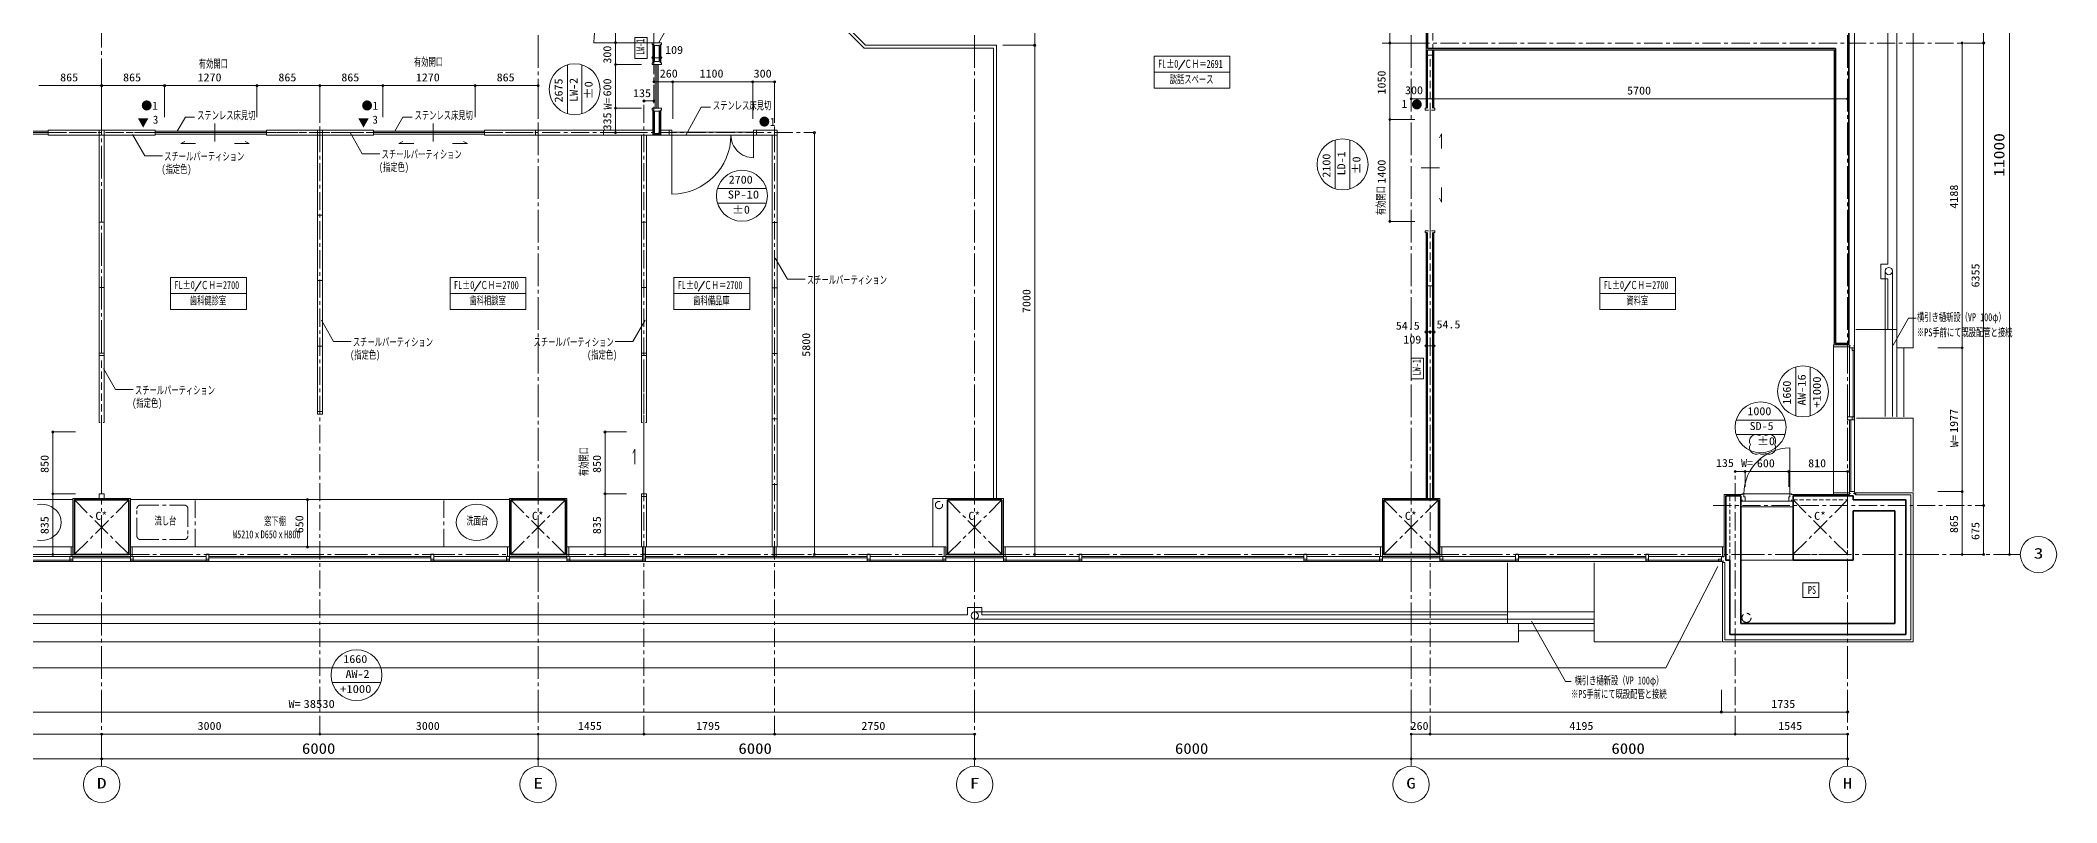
# Model space of a CAD drawing. Units: millimetres at full size, sheet at 1:50. Extents: x -48066 to 77311, y -302220 to 10476.
# Drawn here: x -857 to 26860, y -19132 to -8653 of the extents above; entities that cross this region are included whole.
import ezdxf
from ezdxf.enums import TextEntityAlignment as Align

# ---------------------------------------------------------------- set-up
doc = ezdxf.new("R2010")
doc.units = ezdxf.units.MM
doc.header["$LTSCALE"] = 50
doc.header["$PDMODE"] = 32
doc.header["$PDSIZE"] = 30
for name, pattern in [('CHAIN1', [8, 5, -1, 1, -1]), ('CHAIN2', [12, 9, -1, 1, -1]), ('DASHED1', [1.8, 1.2, -0.6]), ('DASHED2', [3, 2, -1])]:
    doc.linetypes.add(name, pattern=pattern)
for name, color, linetype, lineweight in [('0-0_通り芯', 4, 'Continuous', 18), ('0-1_壁芯', 4, 'Continuous', 18), ('0-4_z246', 3, 'Continuous', 18), ('0-6_LGS', 4, 'Continuous', 18), ('0-7_仕上げ線', 3, 'Continuous', 18), ('0-8_平詳寸法', 4, 'Continuous', 18), ('0-A_外部建具', 4, 'Continuous', 18), ('0-B_内部建具', 4, 'Continuous', 18), ('0-C_文字', 4, 'Continuous', 18), ('1-1_床雑', 4, 'Continuous', 18), ('2-3_z770', 4, 'Continuous', 18), ('2-C_文字', 4, 'CHAIN1', 18), ('2-F_補助線', 4, 'CHAIN1', 18), ('3-0_平詳文字', 4, 'Continuous', 18), ('3-1_室名符号', 4, 'Continuous', 18), ('3-4_Dｼｰﾄ', 4, 'Continuous', 18), ('4-4_柱・壁', 2, 'Continuous', 35), ('4-5_柱壁寸法', 7, 'CHAIN1', 9), ('4-6_ｽﾗﾌﾞ寸法', 6, 'Continuous', 18), ('C-F_補助線', 4, 'Continuous', 18)]:
    doc.layers.add(name, color=color, linetype=linetype, lineweight=lineweight)
doc.layers.add('6-8', color=7, linetype='Continuous')
doc.styles.add('ＭＳ ゴシック', font='')
doc.styles.get('ＭＳ ゴシック').set_extended_font_data('MS Gothic')

msp = doc.modelspace()

# ---------------------------------------------------------------- linework, layer by layer
at = {"layer": '0-0_通り芯', "color": 6, "linetype": 'CHAIN2'}
for p, q in [((-13.8, -12951.39), (-13.8, 9976.35)), ((5986.2, -18631.87), (5986.2, 9976.35)), ((11986.2, -18631.87), (11986.2, 9976.35)), ((17986.2, -18631.87), (17986.2, 9976.35)), ((23986.2, -18631.87), (23986.2, 9976.35)), ((-13.8, -18631.87), (-13.8, -14951.39)), ((-21408.14, -15721.39), (26359.86, -15721.39))]:
    msp.add_line(p, q, dxfattribs=at)
at = {"layer": '0-0_通り芯'}
for p, q in [((26211.02, -15721.39), (26211.02, -4721.39)), ((-6013.8, -18529.69), (-13.8, -18529.69)), ((-13.8, -18529.69), (5986.2, -18529.69)), ((5986.2, -18529.69), (11986.2, -18529.69)), ((11986.2, -18529.69), (17986.2, -18529.69)), ((17986.2, -18529.69), (23986.2, -18529.69))]:
    msp.add_line(p, q, dxfattribs=at)
for centre in [(26609.86, -15721.39), (-13.8, -18881.87), (5986.2, -18881.87), (11986.2, -18881.87), (17986.2, -18881.87), (23986.2, -18881.87)]:
    msp.add_circle(centre, 250, dxfattribs=at)
for p in [(26211.02, -15721.39), (-13.8, -18529.69), (5986.2, -18529.69), (11986.2, -18529.69), (17986.2, -18529.69), (23986.2, -18529.69)]:
    msp.add_point(p, dxfattribs=at)
at = {"layer": '0-1_壁芯', "linetype": 'CHAIN1'}
for p, q in [((18286.2, -9456.75), (18286.2, 9520.31)), ((7576.2, -9916.39), (7576.2, -4721.39)), ((17590.43, -8691.39), (25855.97, -8691.39)), ((2986.2, -18189.66), (2986.19, -9471.39)), ((7441.2, -18189.66), (7441.19, -9471.4)), ((9236.2, -18189.66), (9236.19, -9471.4)), ((18246.19, -18189.66), (18246.19, -12026.39)), ((22441.2, -18189.66), (22441.2, -14579.06)), ((22140.15, -15046.39), (25855.97, -15046.39))]:
    msp.add_line(p, q, dxfattribs=at)
at = {"layer": '0-1_壁芯'}
for p, q in [((25855.97, -8691.39), (25855.97, -4721.39)), ((25855.97, -15046.39), (25855.97, -8691.39)), ((7441.19, -9486.6), (7576.2, -9486.6)), ((17986.2, -9456.75), (18286.2, -9456.75)), ((18286.2, -9456.75), (23986.2, -9456.75)), ((9783.41, -9921.4), (9783.41, -15721.39)), ((25855.97, -15721.39), (25855.97, -15046.39)), ((-3013.81, -18189.66), (-13.8, -18189.66)), ((-13.8, -18189.66), (2986.19, -18189.66)), ((2986.19, -18189.66), (5986.2, -18189.66)), ((5986.2, -18189.66), (7441.2, -18189.66)), ((7441.2, -18189.66), (9236.2, -18189.66)), ((9236.2, -18189.66), (11986.2, -18189.66)), ((17986.2, -18189.66), (18246.19, -18189.66)), ((18246.19, -18189.66), (22441.2, -18189.66)), ((22441.2, -18189.66), (23986.2, -18189.66))]:
    msp.add_line(p, q, dxfattribs=at)
at = {"layer": '0-1_壁芯', "linetype": 'CHAIN1'}
msp.add_lwpolyline([(-6013.8, -9921.4), (-8760.56, -9921.4), (9783.41, -9921.4)], dxfattribs=at)
at = {"layer": '0-1_壁芯'}
for p in [(25855.97, -8691.39), (7441.19, -9486.6), (7576.2, -9486.6), (17986.2, -9456.75), (18286.2, -9456.75), (23986.2, -9456.75), (9783.41, -9921.4), (25855.97, -15046.39), (9783.41, -15721.39), (25855.97, -15721.39), (-13.8, -18189.66), (2986.19, -18189.66), (5986.2, -18189.66), (7441.2, -18189.66), (9236.2, -18189.66), (11986.2, -18189.66), (17986.2, -18189.66), (18246.19, -18189.66), (22441.2, -18189.66), (23986.2, -18189.66)]:
    msp.add_point(p, dxfattribs=at)
at = {"layer": '0-4_z246'}
for p, q in [((24661.2, -13829.39), (24661.2, 5405.12)), ((24541.19, -11729.39), (24541.19, 3286.61)), ((9612.05, -7847.25), (10486.19, -8721.39)), ((9612.05, -7903.82), (10469.63, -8761.39)), ((10469.63, -8761.39), (12246.19, -8761.39)), ((10486.19, -8721.39), (12286.19, -8721.39)), ((12246.19, -14951.39), (12246.19, -8761.39)), ((12286.19, -14951.39), (12286.19, -8721.39)), ((24441.2, -11929.39), (24441.2, -11729.39)), ((24541.19, -11729.39), (24441.2, -11729.39)), ((24503.64, -13821.71), (24503.64, -11824.6)), ((24603.45, -13821.71), (24603.45, -11824.6)), ((24541.19, -11929.39), (24441.2, -11929.39)), ((24541.19, -12629.39), (24541.19, -11929.39)), ((24661.2, -12629.39), (24101.19, -12629.39)), ((24761.19, -12879.39), (24761.19, -13829.39)), ((24106.19, -13847.89), (24886.19, -13847.89)), ((24886.19, -14856.38), (24886.19, -13847.89)), ((19311.19, -16671.38), (19311.19, -15836.39)), ((20501.19, -15836.38), (20501.19, -16921.38)), ((-5913.8, -16551.39), (11886.19, -16551.39)), ((11886.19, -16451.39), (11886.19, -16551.39)), ((11986.2, -16510.72), (20501.19, -16510.72)), ((11986.2, -16610.52), (20501.19, -16610.52)), ((-14528.8, -16671.38), (20501.19, -16671.38)), ((19461.19, -16771.38), (20501.19, -16771.38)), ((20501.19, -16921.38), (22251.2, -16921.38))]:
    msp.add_line(p, q, dxfattribs=at)
for points in [[(24886.19, 4436.61), (24886.19, -12879.39), (24661.2, -12879.39)], [(11886.19, -16451.39), (12086.2, -16451.39), (12086.2, -16551.39), (19311.19, -16551.39)], [(19461.19, -16671.38), (19461.19, -16921.39), (-13488.8, -16921.39)]]:
    msp.add_lwpolyline(points, dxfattribs=at)
for centre in [(24553.64, -11825.09), (11987.41, -16560.7)]:
    msp.add_circle(centre, 50, dxfattribs=at)
at = {"layer": '0-6_LGS'}
for p, q in [((7584.2, -8726.39), (7584.2, -8946.39)), ((7584.2, -8726.39), (7649.2, -8726.39)), ((7649.2, -8726.39), (7649.2, -8946.39)), ((18213.19, -8786.39), (18213.19, -9586.39)), ((18213.69, -8856.39), (18278.69, -8856.39)), ((18278.19, -8786.39), (18278.19, -9586.39)), ((7584.2, -8946.39), (7649.2, -8946.39)), ((7584.2, -9933.9), (7584.2, -9626.39)), ((7584.2, -9626.39), (7649.2, -9626.39)), ((7649.2, -9933.9), (7649.2, -9626.39)), ((7584.2, -9933.9), (7649.2, -9933.9)), ((18213.19, -11296.39), (18213.19, -14951.39)), ((18278.19, -11296.39), (18278.19, -14951.39)), ((18213.69, -12026.39), (18278.69, -12026.39))]:
    msp.add_line(p, q, dxfattribs=at)
at = {"layer": '0-7_仕上げ線'}
for p, q in [((24081.19, 4411.61), (24081.19, -12854.38)), ((18191.19, -7531.39), (18191.19, -9586.39)), ((7562.2, -8711.39), (7562.2, -8961.39)), ((7571.7, -8711.39), (7571.7, -8961.39)), ((7661.7, -8711.39), (7661.7, -8961.39)), ((7671.2, -8711.39), (7671.2, -8961.39)), ((18191.19, -8786.39), (23801.19, -8786.39)), ((18200.69, -8786.39), (18200.69, -9586.39)), ((18290.69, -8786.39), (18290.69, -9586.39)), ((18300.19, -8786.39), (18300.19, -9586.39)), ((23801.19, -8786.39), (23801.19, -12839.38)), ((7562.2, -9956.4), (7562.2, -9611.39)), ((7571.7, -9946.9), (7571.7, -9611.39)), ((7671.2, -9956.4), (7671.2, -9611.39)), ((7562.2, -9956.4), (7671.2, -9956.4)), ((18191.19, -11296.39), (18191.19, -14951.39)), ((18200.69, -11296.39), (18200.69, -14951.39)), ((18290.69, -11296.39), (18290.69, -14951.39)), ((18300.19, -11296.39), (18300.19, -14951.39)), ((-408.8, -15616.39), (-408.8, -14951.39)), ((-408.8, -14951.39), (381.2, -14951.39)), ((381.2, -15616.39), (381.2, -14951.39)), ((6381.2, -14951.39), (5591.2, -14951.39)), ((5591.2, -14951.39), (5591.2, -15616.35)), ((6381.2, -15616.35), (6381.2, -14951.39)), ((11411.19, -14951.39), (12381.2, -14951.39)), ((11411.19, -15616.35), (11411.19, -14951.39)), ((12381.2, -14951.39), (12381.2, -15616.35)), ((17591.19, -15616.39), (17591.19, -14951.39)), ((18381.2, -14951.39), (17591.19, -14951.39)), ((18381.2, -15616.39), (18381.2, -14951.39)), ((22536.19, -14896.39), (22291.2, -14896.39)), ((22291.2, -15616.39), (22291.2, -14896.39)), ((23801.2, -14896.38), (23216.19, -14896.38)), ((24886.2, -14871.38), (24081.19, -14871.38)), ((24856.2, -14901.38), (24096.19, -14901.38)), ((24856.2, -16891.39), (24856.2, -14901.38)), ((24886.2, -16921.39), (24886.2, -14871.38)), ((22266.2, -16921.39), (22266.2, -15816.39)), ((22266.2, -15831.39), (22296.2, -15831.39)), ((22296.19, -16891.39), (22296.2, -15831.39)), ((24856.2, -16891.39), (22296.19, -16891.39)), ((24886.2, -16921.39), (22266.2, -16921.39))]:
    msp.add_line(p, q, dxfattribs=at)
msp.add_lwpolyline([(7571.7, -9946.9), (7661.7, -9946.9), (7661.7, -9611.39)], dxfattribs=at)
at = {"layer": '0-8_平詳寸法'}
for p, q in [((12812.05, -4721.39), (12812.05, -8721.39)), ((12812.05, -8721.39), (12375.83, -8721.39)), ((12812.05, -8721.39), (12812.05, -15721.39)), ((7562.2, -8892.27), (7671.2, -8892.27)), ((18191.7, -12661.55), (18246.19, -12661.55)), ((18246.19, -12661.55), (18300.7, -12661.55)), ((18191.7, -12852.14), (18300.7, -12852.14)), ((2816.76, -14966.39), (2816.76, -15616.39))]:
    msp.add_line(p, q, dxfattribs=at)
for p in [(12812.05, -8721.39), (7562.2, -8892.27), (7671.2, -8892.27), (18191.7, -12661.55), (18246.19, -12661.55), (18300.7, -12661.55), (18191.7, -12852.14), (18300.7, -12852.14), (2816.76, -14966.39), (2816.76, -15616.39), (12812.05, -15721.39)]:
    msp.add_point(p, dxfattribs=at)
at = {"layer": '0-A_外部建具'}
for p, q in [((23791.2, -14871.38), (23791.2, -12864.38)), ((24011.19, -12854.38), (24026.19, -12854.38)), ((24011.2, -13829.38), (24011.2, -12879.38)), ((24062.19, -12917.38), (24062.2, -13829.38)), ((24081.19, -14856.38), (24081.2, -12879.38)), ((24011.19, -14856.38), (24011.2, -13869.38)), ((24032.2, -13869.38), (24032.2, -14856.38)), ((24011.19, -14881.38), (24026.19, -14881.38)), ((-433.8, -15616.39), (-5438.8, -15616.35)), ((-1448.8, -15746.39), (1421.2, -15746.4)), ((-448.8, -15797.39), (-1448.8, -15797.39)), ((-448.8, -15746.39), (-408.8, -15746.39)), ((-408.8, -15767.39), (381.2, -15767.39)), ((406.2, -15616.39), (5566.2, -15616.39)), ((421.2, -15797.39), (1421.2, -15797.4)), ((4511.2, -15746.42), (1461.2, -15746.4)), ((1461.2, -15767.4), (4511.2, -15767.42)), ((6381.2, -15746.39), (4551.2, -15746.4)), ((4551.2, -15746.39), (7421.2, -15746.4)), ((5551.2, -15797.39), (4551.2, -15797.4)), ((6381.2, -15767.39), (5591.2, -15767.39)), ((6406.2, -15616.39), (9636.2, -15616.39)), ((6421.2, -15797.39), (7421.2, -15797.4)), ((7476.2, -15616.39), (7406.2, -15616.39)), ((9636.2, -15746.41), (7461.2, -15746.4)), ((7461.2, -15767.4), (9636.2, -15767.41)), ((11411.19, -15616.43), (8336.2, -15616.43)), ((8336.2, -15746.46), (10511.2, -15746.44)), ((10511.2, -15767.44), (8336.2, -15767.46)), ((9271.2, -15616.39), (9201.2, -15616.39)), ((13421.2, -15746.43), (10551.2, -15746.44)), ((11551.2, -15797.43), (10551.2, -15797.44)), ((11411.19, -15616.35), (11566.2, -15616.43)), ((11591.2, -15746.39), (13421.2, -15746.4)), ((11591.2, -15767.39), (12381.2, -15767.39)), ((17566.2, -15616.39), (12391.2, -15616.39)), ((12421.2, -15797.39), (13421.2, -15797.4)), ((13461.2, -15746.42), (16511.2, -15746.4)), ((16511.2, -15767.4), (13461.2, -15767.42)), ((19421.2, -15746.39), (16551.2, -15746.4)), ((17551.2, -15797.39), (16551.2, -15797.4)), ((18381.2, -15767.39), (17591.2, -15767.39)), ((18421.2, -15746.39), (18381.2, -15746.39)), ((18406.2, -15616.39), (22266.2, -15616.39)), ((18421.2, -15797.39), (19421.2, -15797.39)), ((21211.2, -15746.39), (19461.2, -15746.39)), ((19461.2, -15767.39), (21211.2, -15767.39)), ((22213.2, -15797.38), (21251.2, -15797.39)), ((22276.2, -15746.39), (22276.2, -15761.39)), ((-16278.8, -15816.39), (22251.2, -15816.39))]:
    msp.add_line(p, q, dxfattribs=at)
for points in [[(24011.19, -12839.38), (23791.19, -12839.38), (23791.19, -12864.38), (24011.19, -12864.38)], [(24066.19, -12854.38), (24081.19, -12854.38), (24081.19, -12879.38), (24011.19, -12879.38), (24011.19, -12839.38)], [(24050.19, -12879.38), (24050.19, -12917.38), (24074.19, -12917.38), (24074.19, -12879.38)], [(24011.19, -14856.38), (24011.19, -14896.38), (23791.19, -14896.38), (23791.19, -14871.38), (24011.19, -14871.38)], [(24066.19, -14881.38), (24081.19, -14881.38), (24081.19, -14856.38), (24011.19, -14856.38)], [(-408.8, -15616.39), (-408.8, -15783.39), (-448.8, -15783.39), (-448.8, -15746.39)], [(-408.8, -15616.39), (-433.8, -15616.39), (-433.8, -15746.39)], [(18381.2, -15616.39), (18381.2, -15783.39), (18421.2, -15783.39), (18421.2, -15746.39)], [(18381.2, -15616.39), (18406.2, -15616.39), (18406.2, -15746.39)], [(21251.2, -15746.39), (22291.2, -15746.39), (22291.2, -15616.39), (22266.2, -15616.39), (22266.2, -15746.39)], [(22251.2, -15785.38), (22213.2, -15785.38), (22213.2, -15809.38), (22251.2, -15809.38)], [(22276.2, -15801.39), (22276.2, -15816.39), (22251.2, -15816.39), (22251.2, -15746.39)]]:
    msp.add_lwpolyline(points, dxfattribs=at)
for points in [[(23983.2, -13869.38), (23983.2, -13829.38), (24048.2, -13829.38), (24048.2, -13869.38)], [(24050.2, -13869.38), (24050.2, -13829.38), (24074.2, -13829.38), (24074.2, -13869.38)], [(-448.8, -15785.39), (-408.8, -15785.39), (-408.8, -15809.39), (-448.8, -15809.39)], [(406.2, -15746.39), (381.2, -15746.39), (381.2, -15616.39), (406.2, -15616.39)], [(421.2, -15746.39), (381.2, -15746.39), (381.2, -15783.39), (421.2, -15783.39)], [(421.2, -15785.39), (381.2, -15785.39), (381.2, -15809.39), (421.2, -15809.39)], [(1461.2, -15718.4), (1421.2, -15718.4), (1421.2, -15783.4), (1461.2, -15783.4)], [(1461.2, -15785.4), (1421.2, -15785.4), (1421.2, -15809.4), (1461.2, -15809.4)], [(4551.2, -15718.4), (4511.2, -15718.4), (4511.2, -15783.4), (4551.2, -15783.4)], [(4551.2, -15785.4), (4511.2, -15785.4), (4511.2, -15809.4), (4551.2, -15809.4)], [(5551.2, -15746.39), (5591.2, -15746.39), (5591.2, -15783.39), (5551.2, -15783.39)], [(5551.2, -15785.39), (5591.2, -15785.39), (5591.2, -15809.39), (5551.2, -15809.39)], [(5566.2, -15746.35), (5591.2, -15746.35), (5591.2, -15616.35), (5566.2, -15616.35)], [(6406.2, -15746.39), (6381.2, -15746.39), (6381.2, -15616.39), (6406.2, -15616.39)], [(6421.2, -15746.39), (6381.2, -15746.39), (6381.2, -15783.39), (6421.2, -15783.39)], [(6421.2, -15785.39), (6381.2, -15785.39), (6381.2, -15809.39), (6421.2, -15809.39)], [(7421.2, -15718.4), (7461.2, -15718.4), (7461.2, -15616.39), (7421.2, -15616.39)], [(7461.2, -15718.4), (7421.2, -15718.4), (7421.2, -15783.4), (7461.2, -15783.4)], [(7461.2, -15785.4), (7421.2, -15785.4), (7421.2, -15809.4), (7461.2, -15809.4)], [(9216.2, -15746.41), (9256.2, -15746.41), (9256.2, -15616.39), (9216.2, -15616.39)], [(10511.2, -15718.44), (10551.2, -15718.44), (10551.2, -15783.44), (10511.2, -15783.44)], [(10511.2, -15785.44), (10551.2, -15785.44), (10551.2, -15809.44), (10511.2, -15809.44)], [(11551.2, -15746.39), (11591.2, -15746.39), (11591.2, -15783.39), (11551.2, -15783.39)], [(11551.2, -15785.39), (11591.2, -15785.39), (11591.2, -15809.39), (11551.2, -15809.39)], [(11566.2, -15746.35), (11591.2, -15746.35), (11591.2, -15616.35), (11566.2, -15616.35)], [(12406.2, -15746.35), (12381.2, -15746.35), (12381.2, -15616.35), (12406.2, -15616.35)], [(12421.2, -15746.39), (12381.2, -15746.39), (12381.2, -15783.39), (12421.2, -15783.39)], [(12421.2, -15785.39), (12381.2, -15785.39), (12381.2, -15809.39), (12421.2, -15809.39)], [(13421.2, -15718.4), (13461.2, -15718.4), (13461.2, -15783.4), (13421.2, -15783.4)], [(13421.2, -15785.4), (13461.2, -15785.4), (13461.2, -15809.4), (13421.2, -15809.4)], [(16511.2, -15718.4), (16551.2, -15718.4), (16551.2, -15783.4), (16511.2, -15783.4)], [(16511.2, -15785.4), (16551.2, -15785.4), (16551.2, -15809.4), (16511.2, -15809.4)], [(17551.2, -15746.39), (17591.2, -15746.39), (17591.2, -15783.39), (17551.2, -15783.39)], [(17551.2, -15785.39), (17591.2, -15785.39), (17591.2, -15809.39), (17551.2, -15809.39)], [(17566.2, -15746.39), (17591.2, -15746.39), (17591.2, -15616.39), (17566.2, -15616.39)], [(18421.2, -15785.39), (18381.2, -15785.39), (18381.2, -15809.39), (18421.2, -15809.39)], [(19461.2, -15718.39), (19421.2, -15718.39), (19421.2, -15783.39), (19461.2, -15783.39)], [(19461.2, -15785.39), (19421.2, -15785.39), (19421.2, -15809.39), (19461.2, -15809.39)], [(21211.2, -15718.39), (21251.2, -15718.39), (21251.2, -15783.39), (21211.2, -15783.39)], [(21211.2, -15785.39), (21251.2, -15785.39), (21251.2, -15809.39), (21211.2, -15809.39)]]:
    msp.add_lwpolyline(points, close=True, dxfattribs=at)
at = {"layer": '0-B_内部建具'}
for p, q in [((6751.2, -8686.39), (7681.2, -8686.39)), ((7595.2, -9586.39), (7595.2, -8986.39)), ((7616.2, -9586.39), (7616.2, -8986.39)), ((7637.2, -9586.39), (7637.2, -8986.39)), ((-748.8, -9901.4), (-2278.8, -9901.4)), ((-2278.8, -9921.4), (-748.8, -9921.4)), ((-2278.8, -9941.4), (-748.8, -9941.4)), ((-748.8, -9886.4), (721.2, -9886.4)), ((-748.8, -9886.4), (-748.8, -9901.4)), ((-748.8, -9956.4), (-748.8, -9901.4)), ((-748.8, -9956.4), (721.2, -9956.4)), ((-48.81, -13906.39), (-48.81, -9956.4)), ((-48.8, -9886.4), (-48.8, -9956.4)), ((-13.8, -9956.4), (-13.8, -9886.4)), ((21.2, -9886.4), (21.2, -9956.4)), ((21.2, -13906.39), (21.2, -9956.4)), ((721.2, -9886.4), (721.2, -9941.4)), ((2251.2, -9901.4), (721.2, -9901.4)), ((721.2, -9921.4), (2251.2, -9921.4)), ((721.2, -9956.4), (721.2, -9941.4)), ((721.2, -9941.4), (2251.2, -9941.4)), ((1543.79, -10043.15), (1543.79, -9794.9)), ((2251.2, -9886.41), (3721.2, -9886.4)), ((2251.2, -9886.4), (2251.2, -9901.4)), ((2251.2, -9956.4), (2251.2, -9901.4)), ((2251.2, -9956.41), (3721.2, -9956.41)), ((2951.19, -13791.38), (2951.19, -9956.41)), ((2951.2, -9886.4), (2951.2, -9956.4)), ((2986.2, -9886.4), (2986.2, -9956.4)), ((3021.2, -9886.4), (3021.2, -9956.4)), ((3021.2, -13791.38), (3021.2, -9956.41)), ((3721.2, -9886.4), (3721.2, -9941.4)), ((5251.2, -9901.4), (3721.2, -9901.4)), ((3721.2, -9921.4), (5251.2, -9921.4)), ((3721.2, -9956.4), (3721.2, -9941.4)), ((3721.2, -9941.4), (5251.2, -9941.4)), ((4543.79, -10043.15), (4543.79, -9794.9)), ((5251.2, -9886.4), (5251.2, -9901.4)), ((5251.2, -9886.41), (7562.2, -9886.4)), ((5251.2, -9956.4), (5251.2, -9901.4)), ((5251.2, -9956.41), (7562.2, -9956.4)), ((5951.2, -9886.4), (5951.2, -9956.4)), ((5986.2, -9886.4), (5986.2, -9956.4)), ((6886.2, -9886.4), (6886.2, -9956.4)), ((7406.2, -13906.41), (7406.19, -9956.42)), ((7476.2, -13906.41), (7476.2, -9956.42)), ((7671.2, -9886.4), (7826.2, -9886.4)), ((7671.2, -9956.4), (7826.2, -9956.4)), ((7786.2, -9886.4), (7786.2, -9956.4)), ((7826.2, -9886.4), (7826.2, -10766.4)), ((7826.2, -9916.4), (8946.19, -9916.42)), ((7826.2, -9956.4), (8946.19, -9956.42)), ((8946.19, -9886.4), (8946.19, -9956.4)), ((8946.19, -9886.42), (9271.2, -9886.42)), ((8946.19, -9956.42), (9271.2, -9956.42)), ((8946.19, -9956.42), (8946.19, -10266.42)), ((8986.19, -9886.4), (8986.19, -9956.4)), ((9201.2, -15616.39), (9201.19, -9956.42)), ((9236.19, -9886.4), (9236.19, -9956.4)), ((9271.2, -15616.39), (9271.2, -9886.42)), ((18374.47, -10407.91), (18126.21, -10407.91)), ((2951.2, -11056.38), (3021.2, -11056.38)), ((-48.8, -11151.39), (21.2, -11151.39)), ((7406.2, -11151.4), (7476.2, -11151.4)), ((9201.2, -11156.39), (9271.2, -11156.39)), ((-48.8, -12051.39), (21.2, -12051.39)), ((2951.2, -11956.38), (3021.2, -11956.38)), ((7406.2, -12051.4), (7476.2, -12051.4)), ((9201.2, -12056.39), (9271.2, -12056.39)), ((-48.8, -12951.39), (21.2, -12951.39)), ((21.21, -12986.39), (-48.79, -12986.39)), ((2951.2, -12856.38), (3021.2, -12856.38)), ((7406.2, -12951.4), (7476.2, -12951.4)), ((7476.21, -12986.41), (7406.21, -12986.4)), ((9201.2, -12956.39), (9271.2, -12956.39)), ((2951.2, -13756.38), (3021.2, -13756.38)), ((2951.2, -13791.38), (3021.2, -13791.38)), ((9201.2, -13856.39), (9271.2, -13856.39)), ((-48.77, -13906.39), (-33.77, -13906.39)), ((-13.8, -13906.39), (-13.8, -14886.39)), ((21.22, -13906.39), (6.22, -13906.39)), ((7406.23, -13906.41), (7421.23, -13906.41)), ((7441.2, -13906.41), (7441.2, -14886.41)), ((7476.23, -13906.41), (7461.23, -13906.41)), ((-48.81, -14951.39), (-48.81, -14886.39)), ((-48.81, -14886.39), (21.2, -14886.39)), ((21.2, -14951.39), (21.2, -14886.39)), ((7406.2, -15616.39), (7406.2, -14886.41)), ((7406.2, -14886.41), (7476.2, -14886.41)), ((7406.2, -14921.41), (7476.2, -14921.41)), ((7476.2, -15616.39), (7476.2, -14886.41)), ((9201.2, -14756.39), (9271.2, -14756.39)), ((22536.19, -14901.38), (22536.19, -14886.38)), ((22516.2, -14986.38), (23236.19, -14986.38)), ((23236.19, -15066.38), (22516.2, -15066.38)), ((22536.19, -14986.38), (22536.19, -14971.38)), ((23216.19, -14986.38), (23216.19, -14971.38)), ((23236.19, -15796.39), (22516.2, -15796.39))]:
    msp.add_line(p, q, dxfattribs=at)
at = {"layer": '0-B_内部建具', "linetype": 'DASHED2'}
for p, q in [((18246.19, -9611.39), (18246.19, -8876.39)), ((-748.8, -9921.4), (-83.8, -9921.4)), ((721.2, -9921.4), (56.2, -9921.4)), ((2251.2, -9921.4), (2916.2, -9921.4)), ((3721.2, -9921.4), (3056.2, -9921.4)), ((5251.2, -9921.4), (5916.2, -9921.4)), ((18246.19, -11271.39), (18246.19, -12006.39)), ((-13.8, -13906.39), (-13.79, -13021.39)), ((7441.2, -13906.41), (7441.21, -13021.41))]:
    msp.add_line(p, q, dxfattribs=at)
at = {"layer": '0-B_内部建具'}
for points in [[(7567.2, -8711.39), (7552.2, -8711.39), (7552.2, -8686.39)], [(7681.2, -8686.39), (7681.2, -8711.39), (7666.2, -8711.39)], [(7567.2, -8961.39), (7552.2, -8961.39), (7552.2, -8986.39), (7681.2, -8986.39)], [(7681.2, -8986.39), (7681.2, -8961.39), (7666.2, -8961.39)], [(7567.2, -9611.39), (7552.2, -9611.39), (7552.2, -9586.39), (7681.2, -9586.39)], [(7681.2, -9586.39), (7681.2, -9611.39), (7666.2, -9611.39)], [(18226.19, -9611.39), (18181.19, -9611.39), (18181.19, -9586.39), (18196.19, -9586.39)], [(18266.19, -9611.39), (18311.19, -9611.39), (18311.19, -9586.39), (18296.19, -9586.39)], [(18404.63, -10140.85), (18404.63, -9936.68), (18376.79, -9992.36)], [(1276.72, -10073.32), (1072.55, -10073.32), (1128.23, -10045.47)], [(1810.85, -10073.32), (2015.03, -10073.32), (1959.34, -10045.47)], [(4276.72, -10073.32), (4072.55, -10073.32), (4128.23, -10045.47)], [(4810.85, -10073.32), (5015.03, -10073.32), (4959.34, -10045.47)], [(18404.63, -10674.98), (18404.63, -10879.15), (18376.79, -10823.47)], [(18226.19, -11271.39), (18181.19, -11271.39), (18181.19, -11296.39), (18196.19, -11296.39)], [(18266.19, -11271.39), (18311.19, -11271.39), (18311.19, -11296.39), (18296.19, -11296.39)], [(7315.93, -14478.29), (7315.93, -14274.12), (7288.08, -14329.8)], [(23191.19, -14256.38), (23191.19, -14926.38), (23176.19, -14926.38), (23176.19, -14986.38)], [(23216.19, -14901.38), (23216.19, -14886.38), (22536.19, -14886.38)], [(22561.19, -14886.38), (22561.19, -14926.38), (22576.19, -14926.38), (22576.19, -14986.38)]]:
    msp.add_lwpolyline(points, dxfattribs=at)
for centre, radius, start, end in [((7551.2, -8686.39), 800, 90, 180), ((7826.2, -9956.4), 810, 270, 360), ((8946.19, -9956.42), 310, 179.99621, 270), ((23191.19, -14886.38), 630, 90, 180)]:
    msp.add_arc(centre, radius, start, end, dxfattribs=at)
at = {"layer": '0-C_文字'}
for p, q in [((7049.06, -6586.39), (7049.06, -8686.39)), ((17692.98, -7491.39), (17692.98, -8691.39)), ((7049.06, -8686.39), (7406.06, -8686.39)), ((7049.06, -8686.39), (7049.06, -8986.39)), ((17692.98, -8691.39), (18035.48, -8691.39)), ((17692.98, -8691.39), (17692.98, -9741.39)), ((25560.52, -12879.38), (25560.52, -8691.39)), ((7049.06, -8986.39), (7406.06, -8986.39)), ((7049.06, -8986.39), (7049.06, -9586.39)), ((-878.8, -9275.66), (-13.79, -9275.66)), ((-13.79, -9275.66), (-13.79, -9709)), ((-13.79, -9275.66), (851.2, -9275.66)), ((851.2, -9275.66), (851.2, -9709)), ((851.2, -9275.66), (2121.2, -9275.66)), ((2121.2, -9275.66), (2121.2, -9709)), ((2121.2, -9275.66), (2986.19, -9275.66)), ((2986.19, -9275.66), (2986.19, -9709)), ((2986.19, -9275.66), (3851.2, -9275.66)), ((3851.2, -9275.66), (3851.2, -9709)), ((3851.2, -9275.66), (5121.2, -9275.66)), ((5121.2, -9275.66), (5121.2, -9709)), ((5121.2, -9275.66), (5986.2, -9275.66)), ((5986.2, -9275.66), (5986.2, -9709)), ((7836.2, -9223.15), (7576.2, -9223.15)), ((7836.2, -9223.15), (7836.2, -9731.98)), ((8936.2, -9223.15), (7836.2, -9223.15)), ((8936.2, -9223.15), (8936.2, -9731.98)), ((9236.19, -9223.15), (8936.2, -9223.15)), ((9236.19, -9223.15), (9236.19, -9731.98)), ((7049.06, -9586.39), (7406.06, -9586.39)), ((7049.06, -9586.39), (7049.06, -9921.4)), ((7049.06, -9921.4), (7406.06, -9921.4)), ((17692.98, -9741.39), (18035.48, -9741.39)), ((17692.98, -9741.39), (17692.98, -11141.39)), ((17692.98, -11141.39), (18035.48, -11141.39)), ((25560.52, -12879.38), (25225.33, -12879.38)), ((25560.52, -14856.38), (25560.52, -12879.38)), ((-685.28, -14036.39), (-371.51, -14036.39)), ((-685.28, -14036.39), (-685.28, -14886.39)), ((6906.54, -14036.41), (7200.77, -14036.41)), ((6906.54, -14036.41), (6906.54, -14886.41)), ((22576.19, -14579.06), (22441.2, -14579.06)), ((23176.19, -14579.06), (22576.19, -14579.06)), ((22576.19, -14579.06), (22576.19, -14792.64)), ((23986.2, -14579.06), (23176.19, -14579.06)), ((23176.19, -14579.06), (23176.19, -14792.64)), ((-685.28, -14886.39), (-371.51, -14886.39)), ((-685.28, -14886.39), (-685.28, -15721.39)), ((6906.54, -14886.41), (7200.77, -14886.41)), ((6906.54, -14886.41), (6906.54, -15721.39)), ((25560.52, -14856.38), (25225.33, -14856.38)), ((25560.52, -15721.39), (25560.52, -14856.38)), ((-685.28, -15721.39), (-371.51, -15721.39)), ((6906.54, -15721.39), (7200.77, -15721.39)), ((21487.75, -17278.92), (22200.31, -15886.09)), ((22251.2, -17886.88), (22251.2, -17581.41)), ((-16278.8, -17886.88), (22251.2, -17886.88)), ((22251.2, -17886.88), (23986.2, -17886.88))]:
    msp.add_line(p, q, dxfattribs=at)
for p in [(7049.06, -8686.39), (17692.98, -8691.39), (25560.52, -8691.39), (7049.06, -8986.39), (-13.79, -9275.66), (851.2, -9275.66), (2121.2, -9275.66), (2986.19, -9275.66), (3851.2, -9275.66), (5121.2, -9275.66), (5986.2, -9275.66), (7576.2, -9223.15), (7836.2, -9223.15), (8936.2, -9223.15), (9236.19, -9223.15), (7049.06, -9586.39), (7049.06, -9921.4), (17692.98, -9741.39), (17692.98, -11141.39), (25560.52, -12879.38), (-685.28, -14036.39), (6906.54, -14036.41), (22441.2, -14579.06), (22576.19, -14579.06), (23176.19, -14579.06), (23986.2, -14579.06), (-685.28, -14886.39), (6906.54, -14886.41), (25560.52, -14856.38), (-685.28, -15721.39), (6906.54, -15721.39), (25560.52, -15721.39), (22251.2, -17886.88), (23986.2, -17886.88)]:
    msp.add_point(p, dxfattribs=at)
at = {"layer": '1-1_床雑'}
for p, q in [((-408.8, -14966.39), (-5438.8, -14966.39)), ((381.2, -14966.38), (5591.2, -14966.39))]:
    msp.add_line(p, q, dxfattribs=at)
at = {"layer": '2-3_z770'}
msp.add_line((18246.19, -9611.39), (18246.19, -11271.39), dxfattribs=at)
at = {"layer": '2-C_文字'}
for p, q in [((471.2, -15466.38), (471.2, -15091.38)), ((521.2, -15041.38), (1121.2, -15041.38)), ((1171.2, -15091.38), (1171.2, -15466.38)), ((1271.2, -15616.38), (1271.2, -14976.38)), ((4691.2, -15616.35), (4691.2, -14976.37)), ((521.2, -15516.38), (1121.2, -15516.38))]:
    msp.add_line(p, q, dxfattribs=at)
msp.add_lwpolyline([(-897.42, -15525.07), (-848.8, -15528.87), (-800.18, -15525.07), (-753.04, -15513.79), (-708.8, -15495.38), (-668.82, -15470.38), (-634.31, -15439.57), (-606.31, -15403.88), (-585.69, -15364.38), (-573.05, -15322.29), (-568.8, -15278.88), (-573.05, -15235.48), (-585.69, -15193.39), (-606.31, -15153.89), (-634.31, -15118.2), (-668.82, -15087.39), (-708.8, -15062.39), (-753.04, -15043.98), (-800.18, -15032.7), (-848.8, -15028.9), (-897.42, -15032.7)], dxfattribs=at)
msp.add_lwpolyline([(4861.2, -15278.84), (4865.45, -15322.25), (4878.08, -15364.34), (4898.71, -15403.83), (4926.7, -15439.53), (4961.22, -15470.34), (5001.2, -15495.34), (5045.43, -15513.75), (5092.58, -15525.03), (5141.2, -15528.83), (5189.82, -15525.03), (5236.96, -15513.75), (5281.2, -15495.34), (5321.18, -15470.34), (5355.69, -15439.53), (5383.68, -15403.83), (5404.31, -15364.34), (5416.94, -15322.25), (5421.2, -15278.84), (5416.94, -15235.43), (5404.31, -15193.34), (5383.68, -15153.85), (5355.69, -15118.16), (5321.18, -15087.34), (5281.2, -15062.35), (5236.96, -15043.93), (5189.82, -15032.66), (5141.2, -15028.86), (5092.58, -15032.66), (5045.43, -15043.93), (5001.2, -15062.35), (4961.22, -15087.34), (4926.7, -15118.16), (4898.71, -15153.85), (4878.08, -15193.34), (4865.45, -15235.43)], close=True, dxfattribs=at)
for centre, start, end in [((521.2, -15091.38), 90, 180), ((1121.2, -15091.38), 0, 90), ((521.2, -15466.38), 180, 270), ((1121.2, -15466.38), 270, 360)]:
    msp.add_arc(centre, 50, start, end, dxfattribs=at)
at = {"layer": '2-F_補助線'}
for centre, radius in [((11496.19, -15041.38), 50), ((22596.2, -16591.39), 62.5)]:
    msp.add_circle(centre, radius, dxfattribs=at)
at = {"layer": '3-0_平詳文字'}
for p, q in [((7724.14, -8544.24), (7644.8, -8681.67)), ((8226.31, -9573.32), (8015.66, -9956.4)), ((8226.31, -9573.32), (8353.42, -9573.32)), ((579.61, -10239.45), (412.08, -9947.62)), ((1136.89, -9709.28), (1025.97, -9901.4)), ((1136.89, -9709.28), (1263.99, -9709.28)), ((3568.6, -10211.25), (3401.07, -9919.43)), ((4126.28, -9709.28), (4015.35, -9901.4)), ((4126.28, -9709.28), (4253.38, -9709.28)), ((822.8, -10239.45), (579.61, -10239.45)), ((3811.79, -10211.25), (3568.6, -10211.25)), ((9414.2, -11937.18), (9246.67, -11645.35)), ((9657.39, -11937.18), (9414.2, -11937.18)), ((3173.83, -12791.38), (3006.3, -12499.55)), ((7289.63, -12791.38), (7457.16, -12499.55)), ((3417.02, -12791.38), (3173.83, -12791.38)), ((7046.44, -12791.38), (7289.63, -12791.38)), ((177.79, -13454.03), (10.25, -13162.2)), ((420.98, -13454.03), (177.79, -13454.03))]:
    msp.add_line(p, q, dxfattribs=at)
for points in [[(24927.28, -12474.08), (24824.11, -12474.08), (24611.47, -12842.4)], [(19640.83, -16639.06), (20106.94, -17465.45), (20186.95, -17465.45)]]:
    msp.add_lwpolyline(points, dxfattribs=at)
msp.add_lwpolyline([(23369.98, -16111.66), (23591.21, -16111.66), (23591.21, -16309.71), (23369.98, -16309.71)], close=True, dxfattribs=at)
at = {"layer": '3-1_室名符号'}
for p, q in [((15496.15, -8870.77), (14455.01, -8870.77)), ((14455.01, -9310.51), (14455.01, -8870.77)), ((15496.15, -9090.77), (14455.01, -9090.77)), ((14875.59, -8923.83), (14786.77, -9060.28)), ((15496.15, -8870.77), (15496.15, -9310.51)), ((14455.01, -9310.51), (15496.15, -9310.51)), ((1976.09, -11911.72), (934.95, -11911.72)), ((934.95, -12351.46), (934.95, -11911.72)), ((1976.09, -11911.72), (1976.09, -12351.46)), ((5818.38, -11911.72), (4777.24, -11911.72)), ((4777.24, -12351.46), (4777.24, -11911.72)), ((5818.38, -11911.72), (5818.38, -12351.46)), ((8894.47, -11911.72), (7853.33, -11911.72)), ((7853.33, -12351.46), (7853.33, -11911.72)), ((8894.47, -11911.72), (8894.47, -12351.46)), ((21622.43, -11911.72), (20581.29, -11911.72)), ((20581.29, -12351.46), (20581.29, -11911.72)), ((21622.43, -11911.72), (21622.43, -12351.46)), ((1976.09, -12131.72), (934.95, -12131.72)), ((1355.53, -11964.78), (1266.72, -12101.23)), ((5818.38, -12131.72), (4777.24, -12131.72)), ((5197.83, -11964.78), (5109.01, -12101.23)), ((8894.47, -12131.72), (7853.33, -12131.72)), ((8273.91, -11964.78), (8185.09, -12101.23)), ((21622.43, -12131.72), (20581.29, -12131.72)), ((21001.87, -11964.78), (20913.05, -12101.23)), ((934.95, -12351.46), (1976.09, -12351.46)), ((4777.24, -12351.46), (5818.38, -12351.46)), ((7853.33, -12351.46), (8894.47, -12351.46)), ((20581.29, -12351.46), (21622.43, -12351.46))]:
    msp.add_line(p, q, dxfattribs=at)
at = {"layer": '3-4_Dｼｰﾄ'}
for p, q in [((7484.01, -8616.18), (7484.01, -8901.68)), ((7484.01, -8901.68), (7315.36, -8901.68)), ((18155.45, -13021.45), (18155.45, -13306.94)), ((18155.45, -13306.94), (17986.8, -13306.94))]:
    msp.add_line(p, q, dxfattribs=at)
for points in [[(7315.36, -8901.68), (7315.36, -8616.18), (7484.01, -8616.18)], [(17986.8, -13306.94), (17986.8, -13021.45), (18155.45, -13021.45)]]:
    msp.add_lwpolyline(points, dxfattribs=at)
at = {"layer": '4-4_柱・壁'}
for p, q in [((24001.2, 4376.61), (24001.19, -12819.38)), ((18211.19, -7551.39), (18211.19, -8766.39)), ((18211.19, -8766.39), (23821.19, -8766.39)), ((23821.19, -8766.39), (23821.19, -12819.38)), ((24001.2, -12819.38), (23821.2, -12819.38)), ((22516.2, -14916.38), (22311.19, -14916.38)), ((22516.19, -16671.38), (22516.19, -14916.38)), ((24061.19, -14971.38), (24061.19, -14916.38)), ((24096.19, -14871.38), (24096.19, -14901.38)), ((6361.2, -14971.39), (5611.2, -14971.39)), ((6361.2, -15721.39), (6361.2, -14971.39)), ((11611.19, -14971.39), (12361.2, -14971.39)), ((11611.19, -15721.39), (11611.19, -14971.39)), ((24786.2, -14971.38), (24061.19, -14971.38)), ((24061.19, -15796.39), (24061.19, -15121.39)), ((24636.19, -15121.39), (24061.19, -15121.39)), ((24636.19, -16671.38), (24636.19, -15121.39)), ((24786.2, -16821.39), (24786.2, -14971.38)), ((22366.19, -16821.39), (22366.19, -15796.38)), ((24061.19, -15796.39), (23236.19, -15796.39)), ((24786.2, -16821.39), (22366.19, -16821.39)), ((24636.19, -16671.38), (22516.19, -16671.38))]:
    msp.add_line(p, q, dxfattribs=at)
at = {"layer": '4-4_柱・壁', "color": 3, "linetype": 'DASHED1', "lineweight": 18}
for p, q in [((22366.19, -15796.38), (22366.19, -14916.38)), ((23236.19, -14971.38), (23986.2, -14971.38))]:
    msp.add_line(p, q, dxfattribs=at)
at = {"layer": '4-4_柱・壁'}
for points in [[(22366.19, -15796.38), (22311.19, -15796.38), (22311.19, -14916.38)], [(24061.19, -14916.38), (23236.19, -14916.38), (23236.19, -15796.39)], [(5611.2, -14971.39), (5611.2, -15721.39), (6361.2, -15721.39)], [(12361.2, -14971.39), (12361.2, -15721.39), (11611.19, -15721.39)]]:
    msp.add_lwpolyline(points, dxfattribs=at)
for points in [[(361.2, -15721.39), (-388.8, -15721.39), (-388.8, -14971.39), (361.2, -14971.39)], [(17611.19, -15721.39), (18361.19, -15721.39), (18361.19, -14971.39), (17611.19, -14971.39)]]:
    msp.add_lwpolyline(points, close=True, dxfattribs=at)
at = {"layer": '4-4_柱・壁', "color": 3, "linetype": 'DASHED1', "lineweight": 18}
msp.add_lwpolyline([(23236.19, -15721.39), (23986.2, -15721.39), (23986.2, -14971.38)], dxfattribs=at)
at = {"layer": '4-5_柱壁寸法'}
for p, q in [((-388.8, -14971.39), (361.2, -15721.39)), ((361.2, -14971.39), (-388.8, -15721.39)), ((5611.2, -14971.39), (6361.2, -15721.39)), ((6361.2, -14971.39), (5611.2, -15721.39)), ((11611.19, -14971.39), (12361.2, -15721.39)), ((12361.2, -14971.39), (11611.19, -15721.39)), ((17611.19, -14971.39), (18361.2, -15721.39)), ((18361.2, -14971.39), (17611.19, -15721.39)), ((23236.19, -14971.39), (23986.2, -15721.39)), ((23986.2, -14971.39), (23236.19, -15721.39))]:
    msp.add_line(p, q, dxfattribs=at)
at = {"layer": '4-6_ｽﾗﾌﾞ寸法'}
for centre, start, end in [((22727.94, -14162.56), 60, 210), ((22817.94, -14162.56), 60, 120), ((22907.94, -14162.56), 330, 120), ((22727.94, -14252.56), 150, 300), ((22817.94, -14252.56), 240, 300), ((22907.94, -14252.56), 240, 30)]:
    msp.add_arc(centre, 90, start, end, dxfattribs=at)
at = {"layer": 'C-F_補助線'}
for p, q in [((6388.68, -9661.27), (6388.68, -8990.44)), ((6588.69, -9661.27), (6588.69, -8990.44)), ((16943.98, -10694.46), (16943.98, -10023.64)), ((17143.98, -10694.46), (17143.98, -10023.64)), ((8452.27, -10689.78), (9123.09, -10689.78)), ((8452.27, -10889.78), (9123.09, -10889.78)), ((23272.22, -13814.29), (23272.22, -13143.47)), ((23472.23, -13814.29), (23472.23, -13143.47)), ((22454.78, -13872.58), (23125.6, -13872.58)), ((22454.78, -14072.59), (23125.6, -14072.59)), ((-15461.21, -17278.92), (21487.75, -17278.92)), ((3154.25, -17478.93), (3825.08, -17478.93))]:
    msp.add_line(p, q, dxfattribs=at)
for centre in [(6488.69, -9325.86), (17043.98, -10359.06), (8787.67, -10789.78), (23372.23, -13478.89), (22790.18, -13972.59), (3489.65, -17378.93)]:
    msp.add_circle(centre, 350, dxfattribs=at)

# ---------------------------------------------------------------- texts
at = {"layer": '0-0_通り芯', "style": 'ＭＳ ゴシック', "width": 1.2}
msp.add_text('11000', height=146.6, rotation=90, dxfattribs=at).set_placement((26186.02, -10527.64), align=Align.BOTTOM_LEFT)
at = {"layer": '0-0_通り芯', "style": 'ＭＳ ゴシック'}
for s, width, p in [('3', 1.35, (26543.61, -15821.39)), ('6000', 1.15, (2739.95, -18504.69)), ('6000', 1.15, (8739.95, -18504.69)), ('6000', 1.15, (14739.95, -18504.69)), ('6000', 1.15, (20739.95, -18504.69)), ('D', 1.35, (-80.05, -18981.87)), ('E', 1.35, (5919.95, -18981.87)), ('F', 1.35, (11919.95, -18981.87)), ('G', 1.3, (17919.95, -18981.87)), ('H', 1.3, (23919.95, -18981.87))]:
    msp.add_text(s, height=146.6, dxfattribs=dict(at, width=width)).set_placement(p, align=Align.BOTTOM_LEFT)
at = {"layer": '0-1_壁芯', "style": 'ＭＳ ゴシック', "width": 1.1}
for s, p in [('135', (7291.09, -9467.56)), ('300', (17902.17, -9427.4)), ('5700', (20954.95, -9431.75)), ('3000', (1304.95, -18164.66)), ('3000', (4304.95, -18164.66)), ('1455', (6532.45, -18164.66)), ('1795', (8157.45, -18164.66)), ('2750', (10429.95, -18164.66)), ('260', (17978.7, -18164.66)), ('4195', (20162.45, -18164.66)), ('1545', (23032.45, -18164.66))]:
    msp.add_text(s, height=110, dxfattribs=at).set_placement(p, align=Align.BOTTOM_LEFT)
for s, p in [('6355', (25830.97, -12050.14)), ('5800', (9758.41, -13002.64)), ('675', (25830.97, -15521.39))]:
    msp.add_text(s, height=110, rotation=90, dxfattribs=at).set_placement(p, align=Align.BOTTOM_LEFT)
at = {"layer": '0-8_平詳寸法', "style": 'ＭＳ ゴシック', "width": 1.1}
for s, p in [('109', (7731.39, -8873.37)), ('54.5', (17775.51, -12663.36)), ('109', (17878.9, -12854.01)), ('54.5', (18334.71, -12645.89))]:
    msp.add_text(s, height=110, dxfattribs=at).set_placement(p, align=Align.BOTTOM_LEFT)
for s, p in [('7000', (12787.05, -12402.64)), ('650', (2791.76, -15428.89))]:
    msp.add_text(s, height=110, rotation=90, dxfattribs=at).set_placement(p, align=Align.BOTTOM_LEFT)
at = {"layer": '0-C_文字', "style": 'ＭＳ ゴシック'}
for s, width, p in [('300', 1.1, (7024.06, -8973.89)), ('1050', 1.1, (17667.98, -9397.64)), ('600', 1.1, (7024.06, -9423.89)), ('335', 1.1, (7024.06, -9891.39)), ('W=', 1.1, (7029.75, -9604.46)), ('1400', 1.1, (17667.98, -10622.64)), ('有効開口', 0.65, (17657.44, -11056.34)), ('4188', 1.1, (25535.52, -10966.64)), ('1977', 1.1, (25535.52, -14049.13)), ('W=', 1.1, (25543.32, -14244.17)), ('850', 1.1, (-710.28, -14598.89)), ('有効開口', 0.65, (6701.12, -14643.13)), ('850', 1.1, (6881.54, -14598.91)), ('835', 1.1, (-710.28, -15441.39)), ('835', 1.1, (6881.54, -15441.4)), ('865', 1.1, (25535.52, -15426.39))]:
    msp.add_text(s, height=110, rotation=90, dxfattribs=dict(at, width=width)).set_placement(p, align=Align.BOTTOM_LEFT)
for s, width, p in [('865', 1.1, (-583.8, -9250.66)), ('865', 1.1, (281.2, -9250.66)), ('1270', 1.1, (1304.95, -9250.66)), ('有効開口', 0.65, (1321.68, -9062.71)), ('865', 1.1, (2416.2, -9250.66)), ('865', 1.1, (3281.2, -9250.66)), ('有効開口', 0.65, (4279.05, -9036.77)), ('1270', 1.1, (4304.95, -9250.66)), ('865', 1.1, (5416.2, -9250.66)), ('260', 1.1, (7658.22, -9197.88)), ('1100', 1.1, (8204.95, -9198.15)), ('300', 1.1, (8948.7, -9198.15)), ('135', 1.1, (22175.97, -14550.91)), ('W=', 1.1, (22521.31, -14551.84)), ('600', 1.1, (22738.69, -14554.06)), ('810', 1.1, (23443.69, -14554.06)), ('W=', 1.1, (2555.73, -17861.8)), ('38530', 1.15, (2761.2, -17861.88)), ('1735', 1.1, (22937.45, -17861.88))]:
    msp.add_text(s, height=110, dxfattribs=dict(at, width=width)).set_placement(p, align=Align.BOTTOM_LEFT)
at = {"layer": '3-0_平詳文字', "style": 'ＭＳ ゴシック', "width": 0.65}
for s, p in [('ステンレス床見切', (1299.3, -9771.99)), ('ステンレス床見切', (4288.69, -9771.99)), ('ステンレス床見切', (8388.73, -9636.03)), ('スチールパーティション', (845.65, -10336.07)), ('スチールパーティション', (3834.64, -10307.87)), ('(指定色)', (808.56, -10510.76)), ('(指定色)', (3797.56, -10482.57)), ('スチールパーティション', (9680.24, -12033.79)), ('横引き樋新設（VP 100φ）', (24938.74, -12546.88)), ('スチールパーティション', (3439.87, -12887.99)), ('スチールパーティション', (5923.59, -12888)), ('※PS手前にて既設配管と接続', (24938.74, -12755.51)), ('(指定色)', (3402.79, -13062.69)), ('(指定色)', (6660.68, -13062.69)), ('(指定色)', (406.74, -13725.34)), ('スチールパーティション', (443.82, -13550.65)), ('流し台', (713.81, -15344.21)), ('窓下棚', (2219.29, -15350.66)), ('洗面台', (5000.62, -15344.21)), ('W5210ｘD650ｘH800', (1792.24, -15531.7)), ('PS', (23440.01, -16295.06)), ('横引き樋新設（VP 100φ）', (20232.73, -17540.59)), ('※PS手前にて既設配管と接続', (20184.39, -17725.91))]:
    msp.add_text(s, height=110, dxfattribs=at).set_placement(p, align=Align.BOTTOM_LEFT)
at = {"layer": '3-1_室名符号', "style": 'ＭＳ ゴシック', "width": 0.65}
for s, p in [('FL±0', (14507.02, -9063.53)), ('ＣＨ＝2691', (14873.16, -9065.28)), ('FL±0', (986.96, -12104.48)), ('ＣＨ＝2700', (1353.1, -12106.23)), ('FL±0', (4829.25, -12104.48)), ('ＣＨ＝2700', (5195.4, -12106.23)), ('FL±0', (7905.34, -12104.48)), ('ＣＨ＝2700', (8271.48, -12106.23)), ('FL±0', (20633.3, -12104.48)), ('ＣＨ＝2700', (20999.44, -12106.23))]:
    msp.add_text(s, height=110, dxfattribs=at).set_placement(p, align=Align.BOTTOM_LEFT)
for s, p in [('談話スペース', (14668.72, -9277.45)), ('歯科健診室', (1198.67, -12318.4)), ('歯科相談室', (5040.96, -12318.4)), ('歯科備品庫', (8117.04, -12318.4)), ('資料室', (20945, -12318.4))]:
    msp.add_text(s, height=110, rotation=359.999, dxfattribs=at).set_placement(p, align=Align.BOTTOM_LEFT)
at = {"layer": '3-4_Dｼｰﾄ', "style": 'ＭＳ ゴシック', "width": 0.65}
for p in [(7476.8, -8854.37), (18148.24, -13259.63)]:
    msp.add_text('LW-1', height=110, rotation=90, dxfattribs=at).set_placement(p, align=Align.BOTTOM_LEFT)
at = {"layer": '4-5_柱壁寸法', "color": 4, "style": 'ＭＳ ゴシック', "width": 1.1}
for p in [(-100.01, -15277.54), (5899.99, -15277.54), (11899.99, -15277.54), (17899.98, -15277.54), (23524.98, -15277.54)]:
    msp.add_text('C*', height=110, dxfattribs=at).set_placement(p, align=Align.BOTTOM_LEFT)
at = {"layer": '6-8', "style": 'ＭＳ ゴシック'}
for s, p in [('●1', (530.25, -9640.67)), ('3', (689.46, -9832.77)), ('●1', (3559.65, -9640.67)), ('3', (3708.07, -9832.77)), ('1', (17854.65, -9616.49)), ('●', (17989.34, -9626.46)), ('●1', (9020.12, -9862.64))]:
    msp.add_text(s, height=110.9, dxfattribs=at).set_placement(p, align=Align.BOTTOM_LEFT)
for p in [(632.31, -9691.35), (3661.71, -9691.35)]:
    msp.add_text('▲', height=110.9, rotation=180, dxfattribs=at).set_placement(p, align=Align.BOTTOM_LEFT)
at = {"layer": 'C-F_補助線', "style": 'ＭＳ ゴシック'}
for s, width, p in [('2675', 1.1, (6355.15, -9507.2)), ('LW-2', 1.1, (6560.7, -9498.56)), ('±0', 1.1, (6767.3, -9463.33)), ('2100', 1.1, (16910.44, -10540.39)), ('LD-1', 1.1, (17114.75, -10509.86)), ('±0', 1.1, (17322.6, -10496.52)), ('AW-16', 1.15, (23443, -13673.44)), ('+1000', 1.15, (23650.85, -13703.85)), ('1660', 1.1, (23238.69, -13660.22))]:
    msp.add_text(s, height=110, rotation=90, dxfattribs=dict(at, width=width)).set_placement(p, align=Align.BOTTOM_LEFT)
for s, width, p in [('2700', 1.1, (8606.34, -10656.25)), ('SP-10', 1.15, (8593.12, -10860.56)), ('±0', 1.1, (8650.2, -11068.4)), ('1000', 1.1, (22608.85, -13839.05)), ('SD-5', 1.1, (22639.38, -14043.36)), ('±0', 1.1, (22740.22, -14251.21)), ('1660', 1.1, (3308.32, -17245.39)), ('AW-2', 1.1, (3338.85, -17449.7)), ('+1000', 1.15, (3264.69, -17657.54))]:
    msp.add_text(s, height=110, dxfattribs=dict(at, width=width)).set_placement(p, align=Align.BOTTOM_LEFT)

doc.saveas('drawing.dxf')
